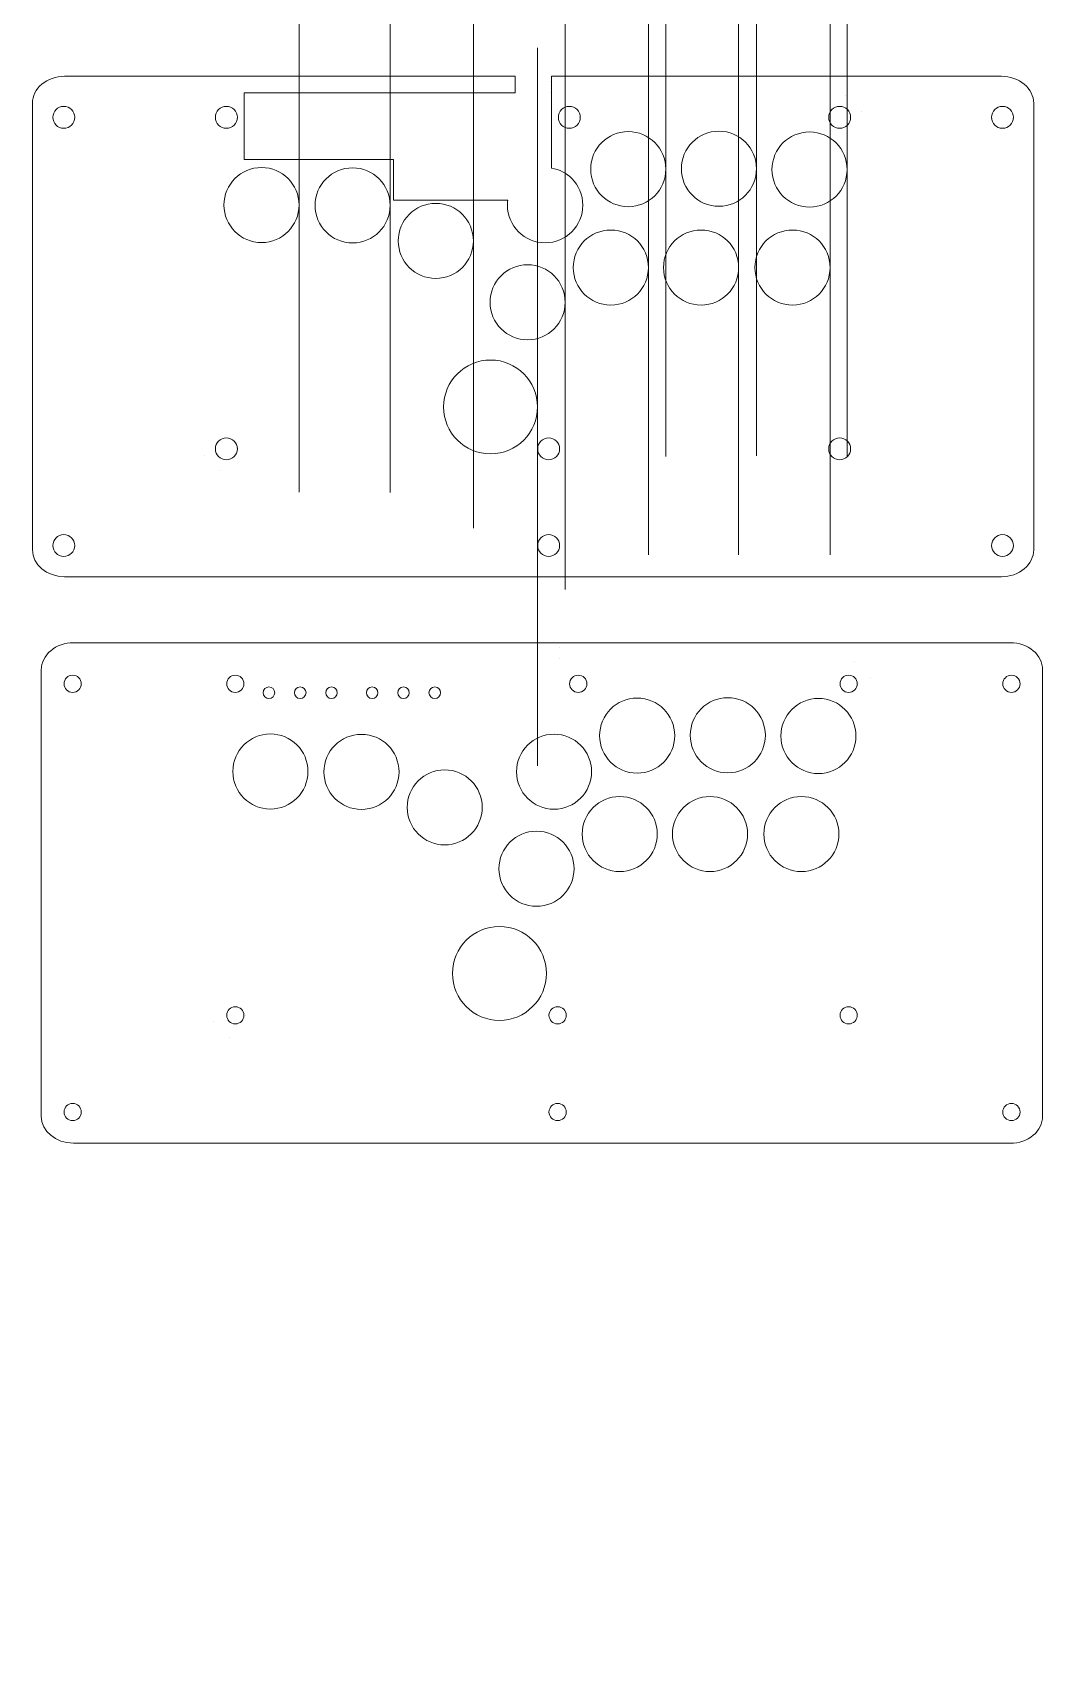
# Model space of a CAD drawing. Header units: millimetres. Extents: x 235 to 559, y -893 to 202.
# Drawn here: x 235 to 558, y -893 to -375 of the extents above; entities that cross this region are included whole.
import ezdxf

# ---------------------------------------------------------------- set-up
doc = ezdxf.new("R2010")
doc.units = ezdxf.units.MM
doc.header["$MEASUREMENT"] = 0
doc.layers.add('Layer 1', color=7, linetype='Continuous')

msp = doc.modelspace()

# ---------------------------------------------------------------- linework, layer by layer
at = {"layer": 'Layer 1', "lineweight": 9}
for points, knots in [([(396.5806, -495.2265), (396.5806, -486.9422), (389.8649, -480.2265), (381.5806, -480.2265), (373.2964, -480.2265), (366.5806, -486.9422), (366.5806, -495.2265), (366.5806, -503.5107), (373.2963, -510.2265), (381.5805, -510.2265), (389.8648, -510.2265), (396.5806, -503.5108), (396.5806, -495.2266), (396.5806, -97.585), (396.5806, -892.8729), (396.5806, -495.2265)], [0, 0, 0, 0, 0.25, 0.25, 0.25, 0.5, 0.5, 0.5, 0.75, 0.75, 0.75, 1, 1, 1, 1.0001, 1.0001, 1.0001, 1.0001]), ([(437.5806, -419.1865), (437.5806, -412.5591), (432.208, -407.1865), (425.5806, -407.1865), (418.9532, -407.1865), (413.5806, -412.5591), (413.5806, -419.1865), (413.5806, -425.8139), (418.9531, -431.1865), (425.5806, -431.1865), (432.208, -431.1865), (437.5806, -425.814), (437.5806, -419.1866), (437.5806, -101.0714), (437.5806, -737.3017), (437.5806, -419.1865)], [0, 0, 0, 0, 0.25, 0.25, 0.25, 0.5, 0.5, 0.5, 0.75, 0.75, 0.75, 1, 1, 1, 1.0001, 1.0001, 1.0001, 1.0001]), ([(466.5506, -419.0665), (466.5506, -412.4391), (461.178, -407.0665), (454.5506, -407.0665), (447.9232, -407.0665), (442.5506, -412.4391), (442.5506, -419.0665), (442.5506, -425.6939), (447.9231, -431.0665), (454.5506, -431.0665), (461.178, -431.0665), (466.5506, -425.694), (466.5506, -419.0666), (466.5506, -100.9514), (466.5506, -737.1817), (466.5506, -419.0665)], [0, 0, 0, 0, 0.25, 0.25, 0.25, 0.5, 0.5, 0.5, 0.75, 0.75, 0.75, 1, 1, 1, 1.0001, 1.0001, 1.0001, 1.0001]), ([(495.5206, -419.3065), (495.5206, -412.6791), (490.148, -407.3065), (483.5206, -407.3065), (476.8932, -407.3065), (471.5206, -412.6791), (471.5206, -419.3065), (471.5206, -425.9339), (476.8931, -431.3065), (483.5206, -431.3065), (490.148, -431.3065), (495.5206, -425.934), (495.5206, -419.3066), (495.5206, -101.1914), (495.5206, -737.4217), (495.5206, -419.3065)], [0, 0, 0, 0, 0.25, 0.25, 0.25, 0.5, 0.5, 0.5, 0.75, 0.75, 0.75, 1, 1, 1, 1.0001, 1.0001, 1.0001, 1.0001]), ([(320.3856, -430.6565), (320.3856, -424.0291), (315.013, -418.6565), (308.3856, -418.6565), (301.7582, -418.6565), (296.3856, -424.0291), (296.3856, -430.6565), (296.3856, -437.2839), (301.7581, -442.6565), (308.3856, -442.6565), (315.013, -442.6565), (320.3856, -437.284), (320.3856, -430.6566), (320.3856, -112.5414), (320.3856, -748.7717), (320.3856, -430.6565)], [0, 0, 0, 0, 0.25, 0.25, 0.25, 0.5, 0.5, 0.5, 0.75, 0.75, 0.75, 1, 1, 1, 1.0001, 1.0001, 1.0001, 1.0001]), ([(349.4806, -430.7765), (349.4806, -424.1491), (344.108, -418.7765), (337.4806, -418.7765), (330.8532, -418.7765), (325.4806, -424.1491), (325.4806, -430.7765), (325.4806, -437.4039), (330.8531, -442.7765), (337.4806, -442.7765), (344.108, -442.7765), (349.4806, -437.404), (349.4806, -430.7766), (349.4806, -112.6614), (349.4806, -748.8917), (349.4806, -430.7765)], [0, 0, 0, 0, 0.25, 0.25, 0.25, 0.5, 0.5, 0.5, 0.75, 0.75, 0.75, 1, 1, 1, 1.0001, 1.0001, 1.0001, 1.0001]), ([(376.0806, -442.1265), (376.0806, -435.4991), (370.708, -430.1265), (364.0806, -430.1265), (357.4532, -430.1265), (352.0806, -435.4991), (352.0806, -442.1265), (352.0806, -448.7539), (357.4531, -454.1265), (364.0806, -454.1265), (370.708, -454.1265), (376.0806, -448.754), (376.0806, -442.1266), (376.0806, -124.0114), (376.0806, -760.2417), (376.0806, -442.1265)], [0, 0, 0, 0, 0.25, 0.25, 0.25, 0.5, 0.5, 0.5, 0.75, 0.75, 0.75, 1, 1, 1, 1.0001, 1.0001, 1.0001, 1.0001]), ([(432.0206, -450.6465), (432.0206, -444.0191), (426.648, -438.6465), (420.0206, -438.6465), (413.3932, -438.6465), (408.0206, -444.0191), (408.0206, -450.6465), (408.0206, -457.2739), (413.3931, -462.6465), (420.0206, -462.6465), (426.648, -462.6465), (432.0206, -457.274), (432.0206, -450.6466), (432.0206, -132.5314), (432.0206, -768.7617), (432.0206, -450.6465)], [0, 0, 0, 0, 0.25, 0.25, 0.25, 0.5, 0.5, 0.5, 0.75, 0.75, 0.75, 1, 1, 1, 1.0001, 1.0001, 1.0001, 1.0001]), ([(460.8706, -450.6465), (460.8706, -444.0191), (455.498, -438.6465), (448.8706, -438.6465), (442.2432, -438.6465), (436.8706, -444.0191), (436.8706, -450.6465), (436.8706, -457.2739), (442.2431, -462.6465), (448.8706, -462.6465), (455.498, -462.6465), (460.8706, -457.274), (460.8706, -450.6466), (460.8706, -132.5314), (460.8706, -768.7617), (460.8706, -450.6465)], [0, 0, 0, 0, 0.25, 0.25, 0.25, 0.5, 0.5, 0.5, 0.75, 0.75, 0.75, 1, 1, 1, 1.0001, 1.0001, 1.0001, 1.0001]), ([(490.0806, -450.6465), (490.0806, -444.0191), (484.708, -438.6465), (478.0806, -438.6465), (471.4532, -438.6465), (466.0806, -444.0191), (466.0806, -450.6465), (466.0806, -457.2739), (471.4531, -462.6465), (478.0806, -462.6465), (484.708, -462.6465), (490.0806, -457.274), (490.0806, -450.6466), (490.0806, -132.5314), (490.0806, -768.7617), (490.0806, -450.6465)], [0, 0, 0, 0, 0.25, 0.25, 0.25, 0.5, 0.5, 0.5, 0.75, 0.75, 0.75, 1, 1, 1, 1.0001, 1.0001, 1.0001, 1.0001]), ([(405.4106, -461.7565), (405.4106, -455.1291), (400.038, -449.7565), (393.4106, -449.7565), (386.7832, -449.7565), (381.4106, -455.1291), (381.4106, -461.7565), (381.4106, -468.3839), (386.7831, -473.7565), (393.4106, -473.7565), (400.038, -473.7565), (405.4106, -468.384), (405.4106, -461.7566), (405.4106, -143.6414), (405.4106, -779.8717), (405.4106, -461.7565)], [0, 0, 0, 0, 0.25, 0.25, 0.25, 0.5, 0.5, 0.5, 0.75, 0.75, 0.75, 1, 1, 1, 1.0001, 1.0001, 1.0001, 1.0001]), ([(389.4226, -389.5065), (389.4226, -389.5065), (245.4358, -389.5065), (245.4358, -389.5065), (242.7107, -389.5065), (240.0971, -390.4135), (238.1702, -392.028), (236.2432, -393.6424), (235.1606, -395.8321), (235.1606, -398.1153), (235.1606, -398.1153), (235.1606, -540.8977), (235.1606, -540.8977), (235.1606, -545.6522), (239.761, -549.5065), (245.4358, -549.5065), (245.4358, -549.5065), (544.8854, -549.5065), (544.8854, -549.5065), (547.6105, -549.5065), (550.2241, -548.5995), (552.151, -546.985), (554.078, -545.3706), (555.1606, -543.1809), (555.1606, -540.8977), (555.1606, -540.8977), (555.1606, -398.1153), (555.1606, -398.1153), (555.1606, -395.8321), (554.078, -393.6424), (552.151, -392.028), (550.2241, -390.4135), (547.6105, -389.5065), (544.8854, -389.5065), (544.8854, -389.5065), (401.0493, -389.5065), (401.0493, -389.5065)], [0, 0, 0, 0, 0.08333333, 0.08333333, 0.08333333, 0.16666667, 0.16666667, 0.16666667, 0.25, 0.25, 0.25, 0.33333333, 0.33333333, 0.33333333, 0.41666667, 0.41666667, 0.41666667, 0.5, 0.5, 0.5, 0.58333333, 0.58333333, 0.58333333, 0.66666667, 0.66666667, 0.66666667, 0.75, 0.75, 0.75, 0.83333333, 0.83333333, 0.83333333, 0.91666667, 0.91666667, 0.91666667, 1, 1, 1, 1]), ([(401.0494, -389.5065), (401.0494, -389.5065), (401.0494, -395.1669), (401.0494, -395.1669), (401.0494, -395.1669), (401.0494, -399.295), (401.0494, -399.295), (401.0494, -399.295), (401.0494, -405.9267), (401.0494, -405.9267), (401.0494, -405.9267), (401.0494, -412.5585), (401.0494, -412.5585), (401.0494, -412.5585), (401.0494, -418.7755), (401.0494, -418.7755), (401.0494, -418.7755), (401.0494, -418.8486), (401.0494, -418.8486), (401.0646, -418.8512), (401.0797, -418.8538), (401.0949, -418.8564), (403.5879, -419.2895), (405.8178, -420.4894), (407.5328, -422.2043), (409.7112, -424.3827), (411.0587, -427.3924), (411.0587, -430.7166), (411.0587, -434.0407), (409.7113, -437.0503), (407.5328, -439.2287), (405.3544, -441.4071), (402.3447, -442.7546), (399.0206, -442.7546), (395.6965, -442.7546), (392.6868, -441.4071), (390.5084, -439.2287), (388.33, -437.0503), (386.9825, -434.0406), (386.9825, -430.7165), (386.9825, -430.1586), (387.0204, -429.6094), (387.094, -429.0712), (387.094, -429.0712), (386.7963, -429.0708), (386.7963, -429.0708), (386.7963, -429.0708), (384.7655, -429.0708), (384.7655, -429.0708), (384.7655, -429.0708), (376.49, -429.0708), (376.49, -429.0708), (376.49, -429.0708), (350.5491, -429.0708), (350.5491, -429.0708), (350.5491, -429.0708), (350.5491, -416.0687), (350.5491, -416.0687), (350.5491, -416.0687), (302.8117, -416.0687), (302.8117, -416.0687), (302.8117, -416.0687), (302.8117, -394.8069), (302.8117, -394.8069), (302.8117, -394.8069), (389.4226, -394.8069), (389.4226, -394.8069), (389.4226, -394.8069), (389.4226, -389.5065), (389.4226, -389.5065)], [0, 0, 0, 0, 0.04347826, 0.04347826, 0.04347826, 0.08695652, 0.08695652, 0.08695652, 0.13043478, 0.13043478, 0.13043478, 0.17391304, 0.17391304, 0.17391304, 0.2173913, 0.2173913, 0.2173913, 0.26086957, 0.26086957, 0.26086957, 0.30434783, 0.30434783, 0.30434783, 0.34782609, 0.34782609, 0.34782609, 0.39130435, 0.39130435, 0.39130435, 0.43478261, 0.43478261, 0.43478261, 0.47826087, 0.47826087, 0.47826087, 0.52173913, 0.52173913, 0.52173913, 0.56521739, 0.56521739, 0.56521739, 0.60869565, 0.60869565, 0.60869565, 0.65217391, 0.65217391, 0.65217391, 0.69565217, 0.69565217, 0.69565217, 0.73913043, 0.73913043, 0.73913043, 0.7826087, 0.7826087, 0.7826087, 0.82608696, 0.82608696, 0.82608696, 0.86956522, 0.86956522, 0.86956522, 0.91304348, 0.91304348, 0.91304348, 0.95652174, 0.95652174, 0.95652174, 1, 1, 1, 1]), ([(248.6923, -402.6065), (248.6923, -400.6735), (247.1253, -399.1065), (245.1923, -399.1065), (243.2593, -399.1065), (241.6923, -400.6735), (241.6923, -402.6065), (241.6923, -404.5395), (243.2593, -406.1065), (245.1923, -406.1065), (247.1253, -406.1065), (248.6923, -404.5395), (248.6923, -402.6065)], [0, 0, 0, 0, 0.25, 0.25, 0.25, 0.5, 0.5, 0.5, 0.75, 0.75, 0.75, 1, 1, 1, 1]), ([(300.6606, -402.6065), (300.6606, -400.6735), (299.0936, -399.1065), (297.1606, -399.1065), (295.2276, -399.1065), (293.6606, -400.6735), (293.6606, -402.6065), (293.6606, -404.5395), (295.2276, -406.1065), (297.1606, -406.1065), (299.0936, -406.1065), (300.6606, -404.5395), (300.6606, -402.6065)], [0, 0, 0, 0, 0.25, 0.25, 0.25, 0.5, 0.5, 0.5, 0.75, 0.75, 0.75, 1, 1, 1, 1]), ([(410.2606, -402.6065), (410.2606, -400.6735), (408.6936, -399.1065), (406.7606, -399.1065), (404.8276, -399.1065), (403.2606, -400.6735), (403.2606, -402.6065), (403.2606, -404.5395), (404.8276, -406.1065), (406.7606, -406.1065), (408.6936, -406.1065), (410.2606, -404.5395), (410.2606, -402.6065)], [0, 0, 0, 0, 0.25, 0.25, 0.25, 0.5, 0.5, 0.5, 0.75, 0.75, 0.75, 1, 1, 1, 1]), ([(496.6606, -402.6065), (496.6606, -400.6735), (495.0936, -399.1065), (493.1606, -399.1065), (491.2276, -399.1065), (489.6606, -400.6735), (489.6606, -402.6065), (489.6606, -404.5395), (491.2276, -406.1065), (493.1606, -406.1065), (495.0936, -406.1065), (496.6606, -404.5395), (496.6606, -402.6065)], [0, 0, 0, 0, 0.25, 0.25, 0.25, 0.5, 0.5, 0.5, 0.75, 0.75, 0.75, 1, 1, 1, 1]), ([(548.6923, -402.6065), (548.6923, -400.6735), (547.1253, -399.1065), (545.1923, -399.1065), (543.2593, -399.1065), (541.6923, -400.6735), (541.6923, -402.6065), (541.6923, -404.5395), (543.2593, -406.1065), (545.1923, -406.1065), (547.1253, -406.1065), (548.6923, -404.5395), (548.6923, -402.6065)], [0, 0, 0, 0, 0.25, 0.25, 0.25, 0.5, 0.5, 0.5, 0.75, 0.75, 0.75, 1, 1, 1, 1]), ([(300.6606, -508.6065), (300.6606, -506.6735), (299.0936, -505.1065), (297.1606, -505.1065), (295.2276, -505.1065), (293.6606, -506.6735), (293.6606, -508.6065), (293.6606, -510.5395), (295.2276, -512.1065), (297.1606, -512.1065), (299.0936, -512.1065), (300.6606, -510.5395), (300.6606, -508.6065)], [0, 0, 0, 0, 0.25, 0.25, 0.25, 0.5, 0.5, 0.5, 0.75, 0.75, 0.75, 1, 1, 1, 1]), ([(403.6606, -508.6065), (403.6606, -506.6735), (402.0936, -505.1065), (400.1606, -505.1065), (398.2276, -505.1065), (396.6606, -506.6735), (396.6606, -508.6065), (396.6606, -510.5395), (398.2276, -512.1065), (400.1606, -512.1065), (402.0936, -512.1065), (403.6606, -510.5395), (403.6606, -508.6065)], [0, 0, 0, 0, 0.25, 0.25, 0.25, 0.5, 0.5, 0.5, 0.75, 0.75, 0.75, 1, 1, 1, 1]), ([(496.6606, -508.6065), (496.6606, -506.6735), (495.0936, -505.1065), (493.1606, -505.1065), (491.2276, -505.1065), (489.6606, -506.6735), (489.6606, -508.6065), (489.6606, -510.5395), (491.2276, -512.1065), (493.1606, -512.1065), (495.0936, -512.1065), (496.6606, -510.5395), (496.6606, -508.6065)], [0, 0, 0, 0, 0.25, 0.25, 0.25, 0.5, 0.5, 0.5, 0.75, 0.75, 0.75, 1, 1, 1, 1]), ([(248.6923, -539.5384), (248.6923, -537.6054), (247.1253, -536.0384), (245.1923, -536.0384), (243.2593, -536.0384), (241.6923, -537.6054), (241.6923, -539.5384), (241.6923, -541.4714), (243.2593, -543.0384), (245.1923, -543.0384), (247.1253, -543.0384), (248.6923, -541.4714), (248.6923, -539.5384)], [0, 0, 0, 0, 0.25, 0.25, 0.25, 0.5, 0.5, 0.5, 0.75, 0.75, 0.75, 1, 1, 1, 1]), ([(403.6606, -539.5369), (403.6606, -537.6039), (402.0936, -536.0369), (400.1606, -536.0369), (398.2276, -536.0369), (396.6606, -537.6039), (396.6606, -539.5369), (396.6606, -541.4699), (398.2276, -543.0369), (400.1606, -543.0369), (402.0936, -543.0369), (403.6606, -541.4699), (403.6606, -539.5369)], [0, 0, 0, 0, 0.25, 0.25, 0.25, 0.5, 0.5, 0.5, 0.75, 0.75, 0.75, 1, 1, 1, 1]), ([(548.6923, -539.5369), (548.6923, -537.6039), (547.1253, -536.0369), (545.1923, -536.0369), (543.2593, -536.0369), (541.6923, -537.6039), (541.6923, -539.5369), (541.6923, -541.4699), (543.2593, -543.0369), (545.1923, -543.0369), (547.1253, -543.0369), (548.6923, -541.4699), (548.6923, -539.5369)], [0, 0, 0, 0, 0.25, 0.25, 0.25, 0.5, 0.5, 0.5, 0.75, 0.75, 0.75, 1, 1, 1, 1]), ([(248.283, -570.6315), (245.5579, -570.6315), (242.9443, -571.5385), (241.0174, -573.153), (239.0904, -574.7674), (238.0078, -576.9571), (238.0078, -579.2403), (238.0078, -579.2403), (238.0078, -722.0227), (238.0078, -722.0227), (238.0078, -726.7772), (242.6082, -730.6315), (248.283, -730.6315), (248.283, -730.6315), (547.7326, -730.6315), (547.7326, -730.6315), (550.4577, -730.6315), (553.0713, -729.7245), (554.9982, -728.11), (556.9252, -726.4956), (558.0078, -724.3059), (558.0078, -722.0227), (558.0078, -722.0227), (558.0078, -579.2403), (558.0078, -579.2403), (558.0078, -576.9571), (556.9252, -574.7674), (554.9982, -573.153), (553.0713, -571.5385), (550.4577, -570.6315), (547.7326, -570.6315), (547.7326, -570.6315), (248.283, -570.6315), (248.283, -570.6315)], [0, 0, 0, 0, 0.09090909, 0.09090909, 0.09090909, 0.18181818, 0.18181818, 0.18181818, 0.27272727, 0.27272727, 0.27272727, 0.36363636, 0.36363636, 0.36363636, 0.45454545, 0.45454545, 0.45454545, 0.54545455, 0.54545455, 0.54545455, 0.63636364, 0.63636364, 0.63636364, 0.72727273, 0.72727273, 0.72727273, 0.81818182, 0.81818182, 0.81818182, 0.90909091, 0.90909091, 0.90909091, 1, 1, 1, 1]), ([(250.7895, -583.7315), (250.7895, -582.2127), (249.5583, -580.9815), (248.0395, -580.9815), (246.5207, -580.9815), (245.2895, -582.2127), (245.2895, -583.7315), (245.2895, -585.2503), (246.5207, -586.4815), (248.0395, -586.4815), (249.5583, -586.4815), (250.7895, -585.2503), (250.7895, -583.7315)], [0, 0, 0, 0, 0.25, 0.25, 0.25, 0.5, 0.5, 0.5, 0.75, 0.75, 0.75, 1, 1, 1, 1]), ([(302.7578, -583.7315), (302.7578, -582.2127), (301.5266, -580.9815), (300.0078, -580.9815), (298.489, -580.9815), (297.2578, -582.2127), (297.2578, -583.7315), (297.2578, -585.2503), (298.489, -586.4815), (300.0078, -586.4815), (301.5266, -586.4815), (302.7578, -585.2503), (302.7578, -583.7315)], [0, 0, 0, 0, 0.25, 0.25, 0.25, 0.5, 0.5, 0.5, 0.75, 0.75, 0.75, 1, 1, 1, 1]), ([(412.3578, -583.7315), (412.3578, -582.2127), (411.1266, -580.9815), (409.6078, -580.9815), (408.089, -580.9815), (406.8578, -582.2127), (406.8578, -583.7315), (406.8578, -585.2503), (408.089, -586.4815), (409.6078, -586.4815), (411.1266, -586.4815), (412.3578, -585.2503), (412.3578, -583.7315)], [0, 0, 0, 0, 0.25, 0.25, 0.25, 0.5, 0.5, 0.5, 0.75, 0.75, 0.75, 1, 1, 1, 1]), ([(498.7578, -583.7315), (498.7578, -582.2127), (497.5266, -580.9815), (496.0078, -580.9815), (494.489, -580.9815), (493.2578, -582.2127), (493.2578, -583.7315), (493.2578, -585.2503), (494.489, -586.4815), (496.0078, -586.4815), (497.5266, -586.4815), (498.7578, -585.2503), (498.7578, -583.7315)], [0, 0, 0, 0, 0.25, 0.25, 0.25, 0.5, 0.5, 0.5, 0.75, 0.75, 0.75, 1, 1, 1, 1]), ([(550.7895, -583.7315), (550.7895, -582.2127), (549.5583, -580.9815), (548.0395, -580.9815), (546.5207, -580.9815), (545.2895, -582.2127), (545.2895, -583.7315), (545.2895, -585.2503), (546.5207, -586.4815), (548.0395, -586.4815), (549.5583, -586.4815), (550.7895, -585.2503), (550.7895, -583.7315)], [0, 0, 0, 0, 0.25, 0.25, 0.25, 0.5, 0.5, 0.5, 0.75, 0.75, 0.75, 1, 1, 1, 1]), ([(312.6078, -586.5815), (312.6078, -585.5598), (311.7795, -584.7315), (310.7578, -584.7315), (309.7361, -584.7315), (308.9078, -585.5598), (308.9078, -586.5815), (308.9078, -587.6032), (309.7361, -588.4315), (310.7578, -588.4315), (311.7795, -588.4315), (312.6078, -587.6032), (312.6078, -586.5815)], [0, 0, 0, 0, 0.25, 0.25, 0.25, 0.5, 0.5, 0.5, 0.75, 0.75, 0.75, 1, 1, 1, 1]), ([(322.6078, -586.5815), (322.6078, -585.5598), (321.7795, -584.7315), (320.7578, -584.7315), (319.7361, -584.7315), (318.9078, -585.5598), (318.9078, -586.5815), (318.9078, -587.6032), (319.7361, -588.4315), (320.7578, -588.4315), (321.7795, -588.4315), (322.6078, -587.6032), (322.6078, -586.5815)], [0, 0, 0, 0, 0.25, 0.25, 0.25, 0.5, 0.5, 0.5, 0.75, 0.75, 0.75, 1, 1, 1, 1]), ([(332.6078, -586.5815), (332.6078, -585.5598), (331.7795, -584.7315), (330.7578, -584.7315), (329.7361, -584.7315), (328.9078, -585.5598), (328.9078, -586.5815), (328.9078, -587.6032), (329.7361, -588.4315), (330.7578, -588.4315), (331.7795, -588.4315), (332.6078, -587.6032), (332.6078, -586.5815)], [0, 0, 0, 0, 0.25, 0.25, 0.25, 0.5, 0.5, 0.5, 0.75, 0.75, 0.75, 1, 1, 1, 1]), ([(345.6078, -586.5815), (345.6078, -585.5598), (344.7795, -584.7315), (343.7578, -584.7315), (342.7361, -584.7315), (341.9078, -585.5598), (341.9078, -586.5815), (341.9078, -587.6032), (342.7361, -588.4315), (343.7578, -588.4315), (344.7795, -588.4315), (345.6078, -587.6032), (345.6078, -586.5815)], [0, 0, 0, 0, 0.25, 0.25, 0.25, 0.5, 0.5, 0.5, 0.75, 0.75, 0.75, 1, 1, 1, 1]), ([(355.6078, -586.5815), (355.6078, -585.5598), (354.7795, -584.7315), (353.7578, -584.7315), (352.7361, -584.7315), (351.9078, -585.5598), (351.9078, -586.5815), (351.9078, -587.6032), (352.7361, -588.4315), (353.7578, -588.4315), (354.7795, -588.4315), (355.6078, -587.6032), (355.6078, -586.5815)], [0, 0, 0, 0, 0.25, 0.25, 0.25, 0.5, 0.5, 0.5, 0.75, 0.75, 0.75, 1, 1, 1, 1]), ([(365.6078, -586.5815), (365.6078, -585.5598), (364.7795, -584.7315), (363.7578, -584.7315), (362.7361, -584.7315), (361.9078, -585.5598), (361.9078, -586.5815), (361.9078, -587.6032), (362.7361, -588.4315), (363.7578, -588.4315), (364.7795, -588.4315), (365.6078, -587.6032), (365.6078, -586.5815)], [0, 0, 0, 0, 0.25, 0.25, 0.25, 0.5, 0.5, 0.5, 0.75, 0.75, 0.75, 1, 1, 1, 1]), ([(440.4278, -600.3115), (440.4278, -593.6841), (435.0552, -588.3115), (428.4278, -588.3115), (421.8004, -588.3115), (416.4278, -593.6841), (416.4278, -600.3115), (416.4278, -606.9389), (421.8003, -612.3115), (428.4278, -612.3115), (435.0552, -612.3115), (440.4278, -606.939), (440.4278, -600.3115)], [0, 0, 0, 0, 0.25, 0.25, 0.25, 0.5, 0.5, 0.5, 0.75, 0.75, 0.75, 1, 1, 1, 1]), ([(469.3978, -600.1915), (469.3978, -593.5641), (464.0252, -588.1915), (457.3978, -588.1915), (450.7704, -588.1915), (445.3978, -593.5641), (445.3978, -600.1915), (445.3978, -606.8189), (450.7703, -612.1915), (457.3978, -612.1915), (464.0252, -612.1915), (469.3978, -606.819), (469.3978, -600.1915)], [0, 0, 0, 0, 0.25, 0.25, 0.25, 0.5, 0.5, 0.5, 0.75, 0.75, 0.75, 1, 1, 1, 1]), ([(498.3678, -600.4315), (498.3678, -593.8041), (492.9952, -588.4315), (486.3678, -588.4315), (479.7404, -588.4315), (474.3678, -593.8041), (474.3678, -600.4315), (474.3678, -607.0589), (479.7403, -612.4315), (486.3678, -612.4315), (492.9952, -612.4315), (498.3678, -607.059), (498.3678, -600.4315)], [0, 0, 0, 0, 0.25, 0.25, 0.25, 0.5, 0.5, 0.5, 0.75, 0.75, 0.75, 1, 1, 1, 1]), ([(323.2328, -611.7815), (323.2328, -605.1541), (317.8602, -599.7815), (311.2328, -599.7815), (304.6054, -599.7815), (299.2328, -605.1541), (299.2328, -611.7815), (299.2328, -618.4089), (304.6053, -623.7815), (311.2328, -623.7815), (317.8602, -623.7815), (323.2328, -618.409), (323.2328, -611.7815)], [0, 0, 0, 0, 0.25, 0.25, 0.25, 0.5, 0.5, 0.5, 0.75, 0.75, 0.75, 1, 1, 1, 1]), ([(352.3278, -611.9015), (352.3278, -605.2741), (346.9552, -599.9015), (340.3278, -599.9015), (333.7004, -599.9015), (328.3278, -605.2741), (328.3278, -611.9015), (328.3278, -618.5289), (333.7003, -623.9015), (340.3278, -623.9015), (346.9552, -623.9015), (352.3278, -618.529), (352.3278, -611.9015)], [0, 0, 0, 0, 0.25, 0.25, 0.25, 0.5, 0.5, 0.5, 0.75, 0.75, 0.75, 1, 1, 1, 1]), ([(413.8678, -611.8415), (413.8678, -605.2141), (408.4952, -599.8415), (401.8678, -599.8415), (395.2404, -599.8415), (389.8678, -605.2141), (389.8678, -611.8415), (389.8678, -618.4689), (395.2403, -623.8415), (401.8678, -623.8415), (408.4952, -623.8415), (413.8678, -618.469), (413.8678, -611.8415)], [0, 0, 0, 0, 0.25, 0.25, 0.25, 0.5, 0.5, 0.5, 0.75, 0.75, 0.75, 1, 1, 1, 1]), ([(378.9278, -623.2515), (378.9278, -616.6241), (373.5552, -611.2515), (366.9278, -611.2515), (360.3004, -611.2515), (354.9278, -616.6241), (354.9278, -623.2515), (354.9278, -629.8789), (360.3003, -635.2515), (366.9278, -635.2515), (373.5552, -635.2515), (378.9278, -629.879), (378.9278, -623.2515)], [0, 0, 0, 0, 0.25, 0.25, 0.25, 0.5, 0.5, 0.5, 0.75, 0.75, 0.75, 1, 1, 1, 1]), ([(434.8678, -631.7715), (434.8678, -625.1441), (429.4952, -619.7715), (422.8678, -619.7715), (416.2404, -619.7715), (410.8678, -625.1441), (410.8678, -631.7715), (410.8678, -638.3989), (416.2403, -643.7715), (422.8678, -643.7715), (429.4952, -643.7715), (434.8678, -638.399), (434.8678, -631.7715)], [0, 0, 0, 0, 0.25, 0.25, 0.25, 0.5, 0.5, 0.5, 0.75, 0.75, 0.75, 1, 1, 1, 1]), ([(463.7178, -631.7715), (463.7178, -625.1441), (458.3452, -619.7715), (451.7178, -619.7715), (445.0904, -619.7715), (439.7178, -625.1441), (439.7178, -631.7715), (439.7178, -638.3989), (445.0903, -643.7715), (451.7178, -643.7715), (458.3452, -643.7715), (463.7178, -638.399), (463.7178, -631.7715)], [0, 0, 0, 0, 0.25, 0.25, 0.25, 0.5, 0.5, 0.5, 0.75, 0.75, 0.75, 1, 1, 1, 1]), ([(492.9278, -631.7715), (492.9278, -625.1441), (487.5552, -619.7715), (480.9278, -619.7715), (474.3004, -619.7715), (468.9278, -625.1441), (468.9278, -631.7715), (468.9278, -638.3989), (474.3003, -643.7715), (480.9278, -643.7715), (487.5552, -643.7715), (492.9278, -638.399), (492.9278, -631.7715)], [0, 0, 0, 0, 0.25, 0.25, 0.25, 0.5, 0.5, 0.5, 0.75, 0.75, 0.75, 1, 1, 1, 1]), ([(408.2578, -642.8815), (408.2578, -636.2541), (402.8852, -630.8815), (396.2578, -630.8815), (389.6304, -630.8815), (384.2578, -636.2541), (384.2578, -642.8815), (384.2578, -649.5089), (389.6303, -654.8815), (396.2578, -654.8815), (402.8852, -654.8815), (408.2578, -649.509), (408.2578, -642.8815)], [0, 0, 0, 0, 0.25, 0.25, 0.25, 0.5, 0.5, 0.5, 0.75, 0.75, 0.75, 1, 1, 1, 1]), ([(399.4278, -676.3515), (399.4278, -668.0672), (392.7121, -661.3515), (384.4278, -661.3515), (376.1436, -661.3515), (369.4278, -668.0672), (369.4278, -676.3515), (369.4278, -684.6357), (376.1435, -691.3515), (384.4277, -691.3515), (392.712, -691.3515), (399.4278, -684.6358), (399.4278, -676.3515)], [0, 0, 0, 0, 0.25, 0.25, 0.25, 0.5, 0.5, 0.5, 0.75, 0.75, 0.75, 1, 1, 1, 1]), ([(302.7578, -689.7315), (302.7578, -688.2127), (301.5266, -686.9815), (300.0078, -686.9815), (298.489, -686.9815), (297.2578, -688.2127), (297.2578, -689.7315), (297.2578, -691.2503), (298.489, -692.4815), (300.0078, -692.4815), (301.5266, -692.4815), (302.7578, -691.2503), (302.7578, -689.7315)], [0, 0, 0, 0, 0.25, 0.25, 0.25, 0.5, 0.5, 0.5, 0.75, 0.75, 0.75, 1, 1, 1, 1]), ([(405.7578, -689.7315), (405.7578, -688.2127), (404.5266, -686.9815), (403.0078, -686.9815), (401.489, -686.9815), (400.2578, -688.2127), (400.2578, -689.7315), (400.2578, -691.2503), (401.489, -692.4815), (403.0078, -692.4815), (404.5266, -692.4815), (405.7578, -691.2503), (405.7578, -689.7315)], [0, 0, 0, 0, 0.25, 0.25, 0.25, 0.5, 0.5, 0.5, 0.75, 0.75, 0.75, 1, 1, 1, 1]), ([(498.7578, -689.7315), (498.7578, -688.2127), (497.5266, -686.9815), (496.0078, -686.9815), (494.489, -686.9815), (493.2578, -688.2127), (493.2578, -689.7315), (493.2578, -691.2503), (494.489, -692.4815), (496.0078, -692.4815), (497.5266, -692.4815), (498.7578, -691.2503), (498.7578, -689.7315)], [0, 0, 0, 0, 0.25, 0.25, 0.25, 0.5, 0.5, 0.5, 0.75, 0.75, 0.75, 1, 1, 1, 1]), ([(250.7895, -720.6634), (250.7895, -719.1446), (249.5583, -717.9134), (248.0395, -717.9134), (246.5207, -717.9134), (245.2895, -719.1446), (245.2895, -720.6634), (245.2895, -722.1822), (246.5207, -723.4134), (248.0395, -723.4134), (249.5583, -723.4134), (250.7895, -722.1822), (250.7895, -720.6634)], [0, 0, 0, 0, 0.25, 0.25, 0.25, 0.5, 0.5, 0.5, 0.75, 0.75, 0.75, 1, 1, 1, 1]), ([(405.7578, -720.6619), (405.7578, -719.1431), (404.5266, -717.9119), (403.0078, -717.9119), (401.489, -717.9119), (400.2578, -719.1431), (400.2578, -720.6619), (400.2578, -722.1807), (401.489, -723.4119), (403.0078, -723.4119), (404.5266, -723.4119), (405.7578, -722.1807), (405.7578, -720.6619)], [0, 0, 0, 0, 0.25, 0.25, 0.25, 0.5, 0.5, 0.5, 0.75, 0.75, 0.75, 1, 1, 1, 1]), ([(550.7895, -720.6619), (550.7895, -719.1431), (549.5583, -717.9119), (548.0395, -717.9119), (546.5207, -717.9119), (545.2895, -719.1431), (545.2895, -720.6619), (545.2895, -722.1807), (546.5207, -723.4119), (548.0395, -723.4119), (549.5583, -723.4119), (550.7895, -722.1807), (550.7895, -720.6619)], [0, 0, 0, 0, 0.25, 0.25, 0.25, 0.5, 0.5, 0.5, 0.75, 0.75, 0.75, 1, 1, 1, 1])]:
    msp.add_open_spline(points, degree=3, knots=knots, dxfattribs=at)
for points in [[(400.6606, -391.1065), (400.6606, -391.1065), (400.6606, -391.1065), (400.6606, -391.1065)], [(400.6606, -391.1065), (400.6606, -391.1065), (400.6606, -391.1065), (400.6606, -391.1065)], [(400.6606, -394.6065), (400.6606, -394.6065), (400.6606, -394.6065), (400.6606, -394.6065)], [(400.6606, -394.6065), (400.6606, -394.6065), (400.6606, -394.6065), (400.6606, -394.6065)], [(495.1606, -395.6065), (495.1606, -395.6065), (495.1606, -395.6065), (495.1606, -395.6065)], [(495.1606, -395.6065), (495.1606, -395.6065), (495.1606, -395.6065), (495.1606, -395.6065)], [(409.9606, -402.6065), (409.9606, -402.6065), (409.9606, -402.6065), (409.9606, -402.6065)], [(409.9606, -402.6065), (409.9606, -402.6065), (409.9606, -402.6065), (409.9606, -402.6065)], [(496.3606, -402.6065), (496.3606, -402.6065), (496.3606, -402.6065), (496.3606, -402.6065)], [(496.3606, -402.6065), (496.3606, -402.6065), (496.3606, -402.6065), (496.3606, -402.6065)], [(500.1606, -400.6065), (500.1606, -400.6065), (500.1606, -400.6065), (500.1606, -400.6065)], [(500.1606, -400.6065), (500.1606, -400.6065), (500.1606, -400.6065), (500.1606, -400.6065)], [(290.1606, -510.6065), (290.1606, -510.6065), (290.1606, -510.6065), (290.1606, -510.6065)], [(290.1606, -510.6065), (290.1606, -510.6065), (290.1606, -510.6065), (290.1606, -510.6065)], [(300.3606, -508.6065), (300.3606, -508.6065), (300.3606, -508.6065), (300.3606, -508.6065)], [(300.3606, -508.6065), (300.3606, -508.6065), (300.3606, -508.6065), (300.3606, -508.6065)], [(295.1606, -515.6065), (295.1606, -515.6065), (295.1606, -515.6065), (295.1606, -515.6065)], [(295.1606, -515.6065), (295.1606, -515.6065), (295.1606, -515.6065), (295.1606, -515.6065)], [(403.5078, -572.2315), (403.5078, -572.2315), (403.5078, -572.2315), (403.5078, -572.2315)], [(403.5078, -572.2315), (403.5078, -572.2315), (403.5078, -572.2315), (403.5078, -572.2315)], [(403.5078, -572.2315), (403.5078, -572.2315), (403.5078, -572.2315), (403.5078, -572.2315)], [(403.5078, -572.2315), (403.5078, -572.2315), (403.5078, -572.2315), (403.5078, -572.2315)], [(403.5078, -575.7315), (403.5078, -575.7315), (403.5078, -575.7315), (403.5078, -575.7315)], [(403.5078, -575.7315), (403.5078, -575.7315), (403.5078, -575.7315), (403.5078, -575.7315)], [(403.5078, -575.7315), (403.5078, -575.7315), (403.5078, -575.7315), (403.5078, -575.7315)], [(403.5078, -575.7315), (403.5078, -575.7315), (403.5078, -575.7315), (403.5078, -575.7315)], [(498.0078, -576.7315), (498.0078, -576.7315), (498.0078, -576.7315), (498.0078, -576.7315)], [(498.0078, -576.7315), (498.0078, -576.7315), (498.0078, -576.7315), (498.0078, -576.7315)], [(498.0078, -576.7315), (498.0078, -576.7315), (498.0078, -576.7315), (498.0078, -576.7315)], [(498.0078, -576.7315), (498.0078, -576.7315), (498.0078, -576.7315), (498.0078, -576.7315)], [(412.1221, -583.7315), (412.1221, -583.7315), (412.1221, -583.7315), (412.1221, -583.7315)], [(412.1221, -583.7315), (412.1221, -583.7315), (412.1221, -583.7315), (412.1221, -583.7315)], [(412.1221, -583.7315), (412.1221, -583.7315), (412.1221, -583.7315), (412.1221, -583.7315)], [(412.1221, -583.7315), (412.1221, -583.7315), (412.1221, -583.7315), (412.1221, -583.7315)], [(499.2078, -583.7315), (499.2078, -583.7315), (499.2078, -583.7315), (499.2078, -583.7315)], [(499.2078, -583.7315), (499.2078, -583.7315), (499.2078, -583.7315), (499.2078, -583.7315)], [(499.2078, -583.7315), (499.2078, -583.7315), (499.2078, -583.7315), (499.2078, -583.7315)], [(499.2078, -583.7315), (499.2078, -583.7315), (499.2078, -583.7315), (499.2078, -583.7315)], [(503.0078, -581.7315), (503.0078, -581.7315), (503.0078, -581.7315), (503.0078, -581.7315)], [(503.0078, -581.7315), (503.0078, -581.7315), (503.0078, -581.7315), (503.0078, -581.7315)], [(503.0078, -581.7315), (503.0078, -581.7315), (503.0078, -581.7315), (503.0078, -581.7315)], [(503.0078, -581.7315), (503.0078, -581.7315), (503.0078, -581.7315), (503.0078, -581.7315)], [(293.0078, -691.7315), (293.0078, -691.7315), (293.0078, -691.7315), (293.0078, -691.7315)], [(293.0078, -691.7315), (293.0078, -691.7315), (293.0078, -691.7315), (293.0078, -691.7315)], [(293.0078, -691.7315), (293.0078, -691.7315), (293.0078, -691.7315), (293.0078, -691.7315)], [(293.0078, -691.7315), (293.0078, -691.7315), (293.0078, -691.7315), (293.0078, -691.7315)], [(303.2078, -689.7315), (303.2078, -689.7315), (303.2078, -689.7315), (303.2078, -689.7315)], [(303.2078, -689.7315), (303.2078, -689.7315), (303.2078, -689.7315), (303.2078, -689.7315)], [(303.2078, -689.7315), (303.2078, -689.7315), (303.2078, -689.7315), (303.2078, -689.7315)], [(303.2078, -689.7315), (303.2078, -689.7315), (303.2078, -689.7315), (303.2078, -689.7315)], [(298.0078, -696.7315), (298.0078, -696.7315), (298.0078, -696.7315), (298.0078, -696.7315)], [(298.0078, -696.7315), (298.0078, -696.7315), (298.0078, -696.7315), (298.0078, -696.7315)], [(298.0078, -696.7315), (298.0078, -696.7315), (298.0078, -696.7315), (298.0078, -696.7315)], [(298.0078, -696.7315), (298.0078, -696.7315), (298.0078, -696.7315), (298.0078, -696.7315)]]:
    msp.add_open_spline(points, degree=3, dxfattribs=at)

doc.saveas('drawing.dxf')
